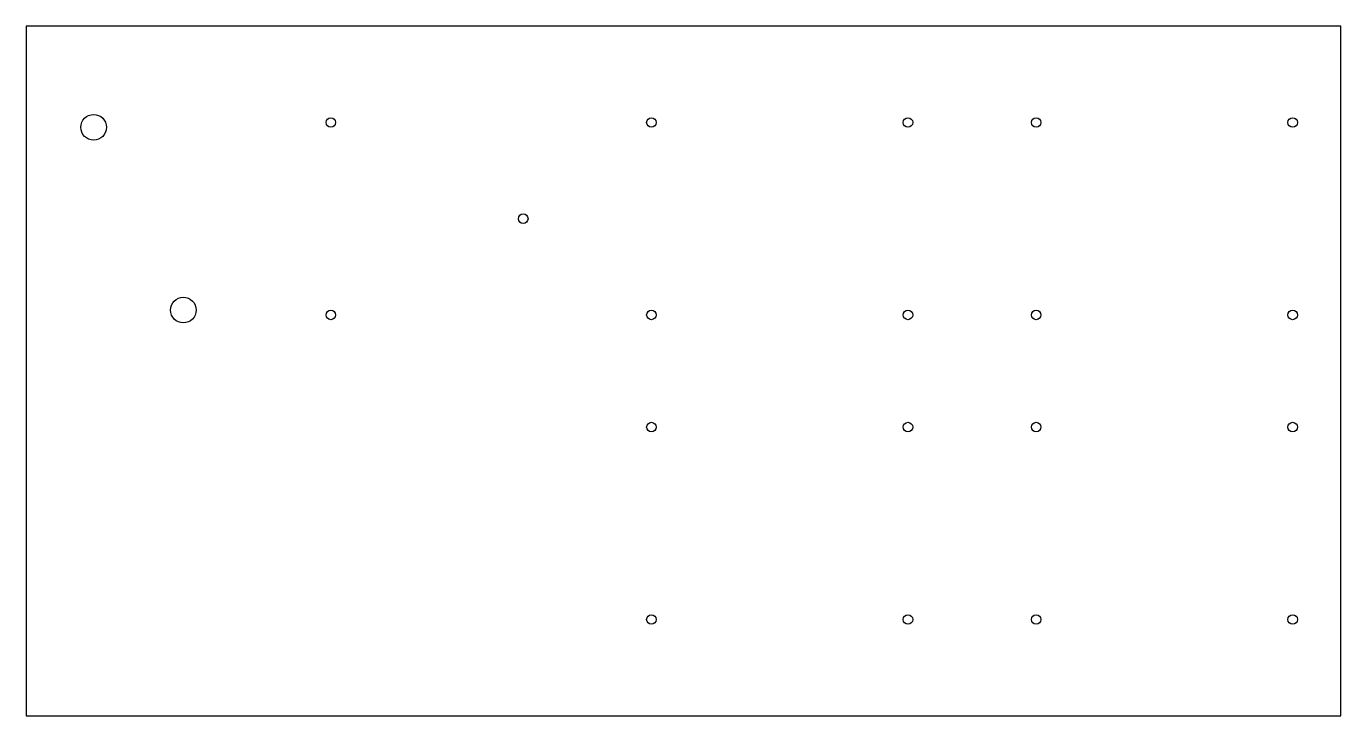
# Model space of a CAD drawing. Header units: millimetres. Extents: x -295 to 115, y -108 to 107.
import ezdxf

# ---------------------------------------------------------------- set-up
doc = ezdxf.new("R2010")
doc.units = ezdxf.units.MM

msp = doc.modelspace()

# ---------------------------------------------------------------- linework, layer by layer
msp.add_lwpolyline([(-295, -107.5), (115, -107.5), (115, 107.5), (-295, 107.5)], close=True)
for centre, radius in [((-274, 76), 4), ((-200, 77.5), 1.5), ((-100, 77.5), 1.5), ((-20, 77.5), 1.5), ((20, 77.5), 1.5), ((100, 77.5), 1.5), ((-140, 47.5), 1.5), ((-246, 19), 4), ((-200, 17.5), 1.5), ((-100, 17.5), 1.5), ((-20, 17.5), 1.5), ((20, 17.5), 1.5), ((100, 17.5), 1.5), ((-100, -17.5), 1.5), ((-20, -17.5), 1.5), ((20, -17.5), 1.5), ((100, -17.5), 1.5), ((-100, -77.5), 1.5), ((-20, -77.5), 1.5), ((20, -77.5), 1.5), ((100, -77.5), 1.5)]:
    msp.add_circle(centre, radius)

doc.saveas('drawing.dxf')
